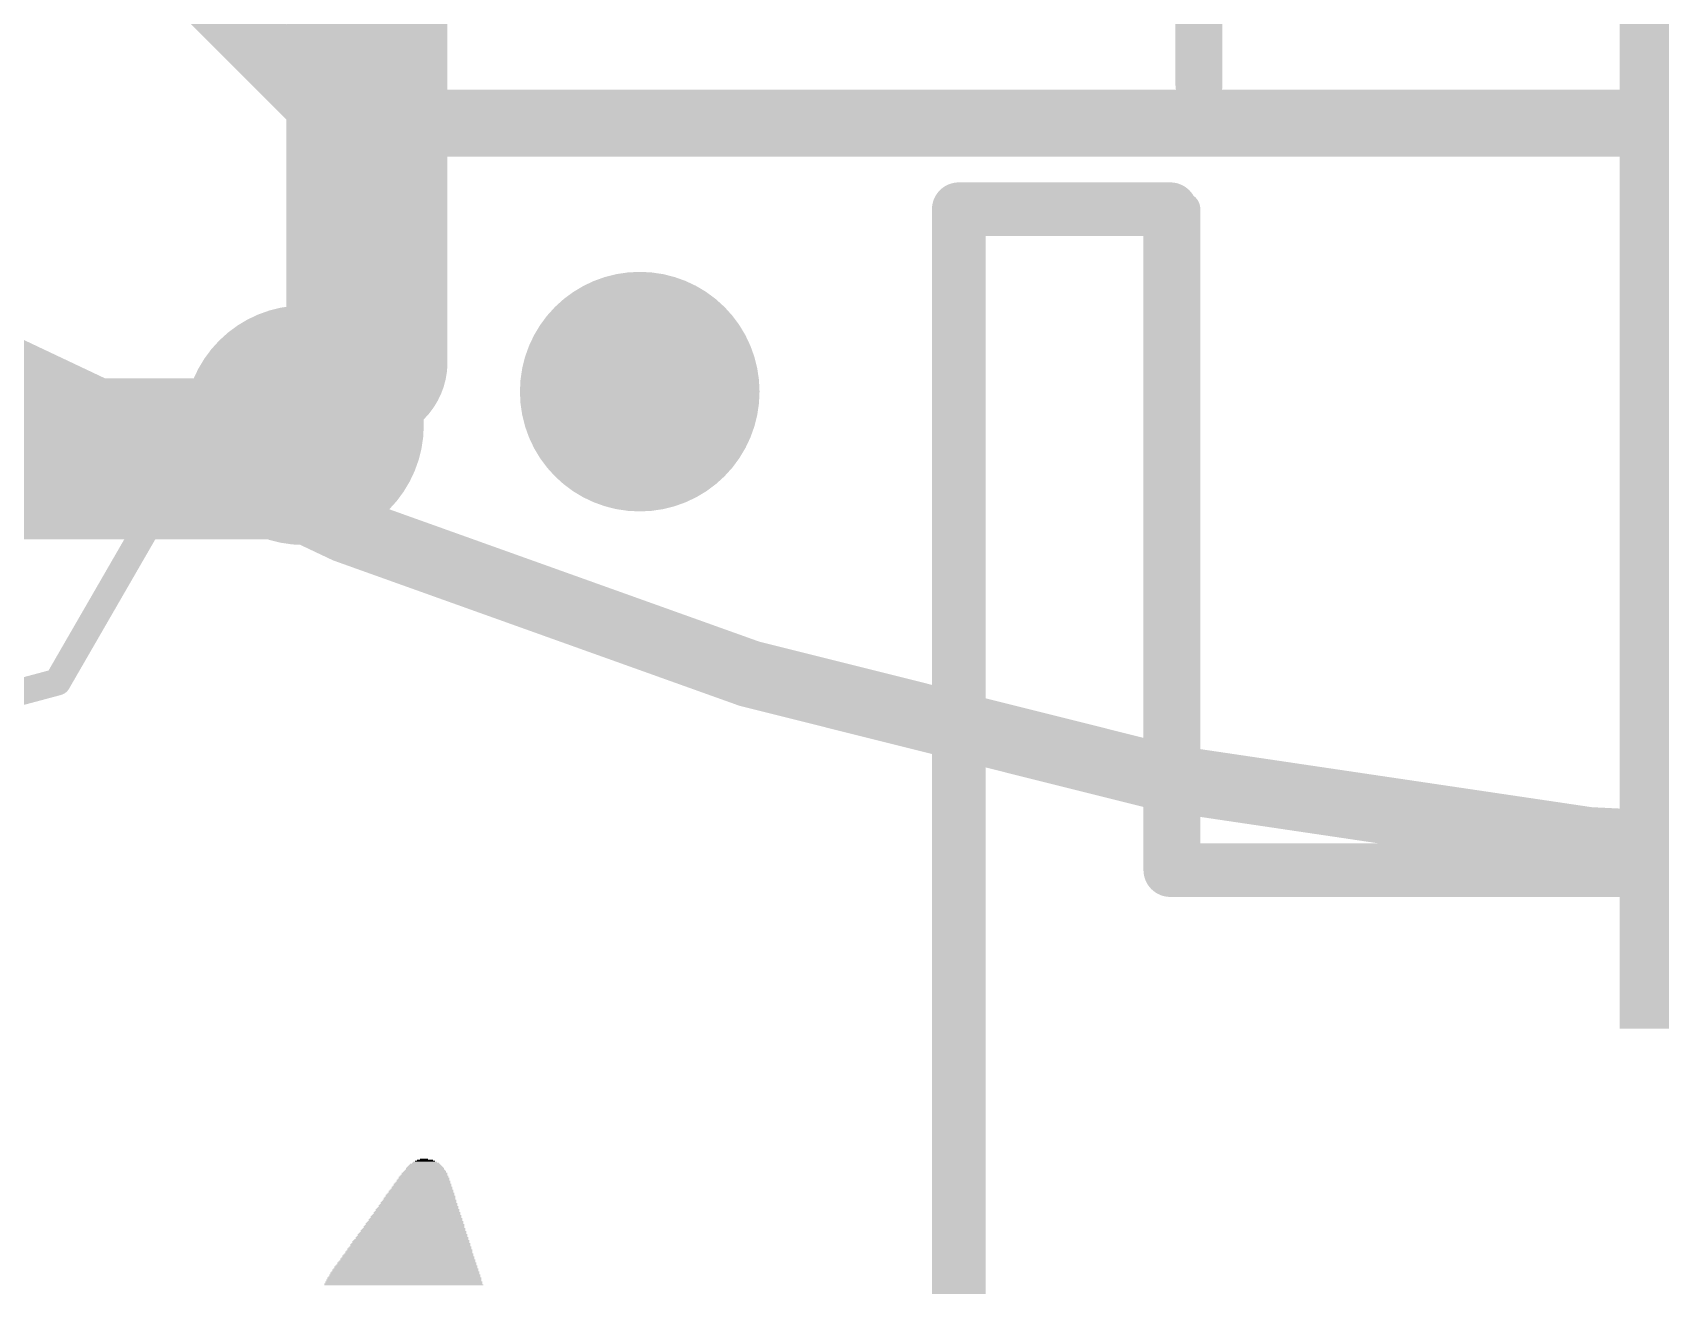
# Model space of a CAD drawing. Extents: x -22.4 to 22.3, y -22.2 to 22.2.
# Drawn here: x -7.5 to -1.35, y -18.11 to -13.37 of the extents above; entities that cross this region are included whole.
import ezdxf

# ---------------------------------------------------------------- set-up
doc = ezdxf.new("R2010")
doc.units = 0
for name, color, linetype in [('1', 12, 'CONTINUOUS'), ('16', 132, 'CONTINUOUS'), ('18', 110, 'CONTINUOUS'), ('20', 53, 'CONTINUOUS'), ('21', 53, 'CONTINUOUS'), ('51', 53, 'CONTINUOUS')]:
    doc.layers.add(name, color=color, linetype=linetype)

# ---------------------------------------------------------------- blocks, each defined once
blk = doc.blocks.new('RECT')
blk.add_solid([(-0.5, -0.5), (0.5, -0.5), (-0.5, 0.5), (0.5, 0.5)])
blk = doc.blocks.new('ROUNDV')
at = {"const_width": 0.5}
blk.add_lwpolyline([(0, -0.25, 1), (0, 0.25, 1), (0, -0.25)], format="xyb", dxfattribs=at)

msp = doc.modelspace()

# ---------------------------------------------------------------- linework, layer by layer
at = {"layer": '1'}
for points, const_width in [([(-16.51, 0, 0.4142), (0, -16.51)], 0.254), ([(-6.1312, -14.7288, 1), (-6.3468, -14.5132)], 0.3048), ([(-6.3914, -14.621, 1), (-6.0866, -14.621)], 0.3048), ([(-6.5848, -14.7512, 1), (-6.3692, -14.9668)], 0.3048)]:
    msp.add_lwpolyline(points, format="xyb", dxfattribs=dict(at, const_width=const_width))
at = {"layer": '1', "const_width": 0.6096}
for points in [[(-6.239, -14.621), (-6.239, -12.573)], [(-6.477, -14.859), (-6.239, -14.621)]]:
    msp.add_lwpolyline(points, dxfattribs=at)
at = {"layer": '16'}
for points, const_width in [([(-16.51, 0, 0.4142), (0, -16.51)], 0.254), ([(-6.35, -13.6525, 1), (-6.35, -13.7795)], 0.127), ([(-6.3949, -13.7609, 1), (-6.3051, -13.6711)], 0.127), ([(-6.3246, -14.859, 1), (-6.6294, -14.859)], 0.3048), ([(-6.477, -15.1384, 1), (-6.477, -14.8336)], 0.3048), ([(-6.6294, -14.986, 1), (-6.3246, -14.986)], 0.3048)]:
    msp.add_lwpolyline(points, format="xyb", dxfattribs=dict(at, const_width=const_width))
for points, const_width in [([(-6.35, -13.716), (-13.208, -6.858)], 0.254), ([(4.953, -13.716), (-6.35, -13.716)], 0.254), ([(-6.477, -14.986), (-6.477, -14.859)], 0.6096), ([(-7.874, -14.986), (-6.477, -14.986)], 0.6096)]:
    msp.add_lwpolyline(points, dxfattribs=dict(at, const_width=const_width))
at = {"layer": '20'}
msp.add_arc((0, 0), 22.225, 180, 270, dxfattribs=at)
at = {"layer": '21'}
for points, const_width in [([(-3.0916, -12.7414), (-3.0916, -13.5719)], 0.1778), ([(-4, -18.042), (-4, -14.042)], 0.127), ([(-4, -14.042), (-3.15, -14.042)], 0.127), ([(-3.15, -14.042), (-3.15, -16.542)], 0.127), ([(-3.15, -16.542), (-1.75, -16.542)], 0.127)]:
    msp.add_lwpolyline(points, dxfattribs=dict(at, const_width=const_width))
for points, const_width in [([(-3.1361, -13.5719, 1), (-3.0472, -13.5719)], 0.0889), ([(-4, -14.0102, 1), (-4, -14.0738)], 0.0635), ([(-3.9682, -14.042, 1), (-4.0317, -14.042)], 0.0635), ([(-3.1183, -14.042, 1), (-3.1818, -14.042)], 0.0635), ([(-3.15, -14.0738, 1), (-3.15, -14.0102)], 0.0635), ([(-3.15, -16.5103, 1), (-3.15, -16.5738)], 0.0635), ([(-1.75, -16.5738, 1), (-1.75, -16.5103)], 0.0635), ([(-3.1818, -16.542, 1), (-3.1183, -16.542)], 0.0635), ([(-4.0317, -18.042, 1), (-3.9682, -18.042)], 0.0635)]:
    msp.add_lwpolyline(points, format="xyb", dxfattribs=dict(at, const_width=const_width))
at = {"layer": '51'}
for points, const_width in [([(-4, -21.542), (-4, -14.042)], 0.2032), ([(-4, -14.042), (-3.2, -14.042)], 0.2032), ([(-3.2, -14.042), (-3.2, -16.542)], 0.2032), ([(-7.0913, -14.8892), (-7.5976, -14.5968)], 0.1016), ([(-7.0199, -15.1554), (-7.0913, -14.8892)], 0.1016), ([(-7.4097, -15.8306), (-7.0199, -15.1554)], 0.1016), ([(-7.676, -15.9019), (-7.4097, -15.8306)], 0.1016), ([(-3.2, -16.542), (3.2, -16.542)], 0.2032)]:
    msp.add_lwpolyline(points, dxfattribs=dict(at, const_width=const_width))
for points, const_width in [([(-3.9492, -14.042, 1), (-4.0508, -14.042)], 0.1016), ([(-4, -13.9912, 1), (-4, -14.0928)], 0.1016), ([(-3.1492, -14.042, 1), (-3.2508, -14.042)], 0.1016), ([(-3.2, -14.0928, 1), (-3.2, -13.9912)], 0.1016), ([(-7.0667, -14.8826, 1), (-7.1158, -14.8957)], 0.0508), ([(-7.104, -14.9112, 1), (-7.0786, -14.8672)], 0.0508), ([(-7.0445, -15.162, 1), (-6.9954, -15.1488)], 0.0508), ([(-6.9979, -15.1681, 1), (-7.0419, -15.1427)], 0.0508), ([(-7.4317, -15.8179, 1), (-7.3877, -15.8433)], 0.0508), ([(-7.4032, -15.8551, 1), (-7.4163, -15.806)], 0.0508), ([(-3.2, -16.4912, 1), (-3.2, -16.5928)], 0.1016), ([(-3.2508, -16.542, 1), (-3.1492, -16.542)], 0.1016)]:
    msp.add_lwpolyline(points, format="xyb", dxfattribs=dict(at, const_width=const_width))

# ---------------------------------------------------------------- block references
at = {"layer": '1', "yscale": 4.6, "rotation": 180}
msp.add_blockref('RECT', (-1, -14.842), dxfattribs=at)
at = {"layer": '18', "xscale": 0.9064, "yscale": 0.9064}
for p in [(-5.207, -14.732), (-5.207, -14.732), (-6.477, -14.859), (-6.477, -14.859)]:
    msp.add_blockref('ROUNDV', p, dxfattribs=at)
at = {"layer": '21'}
for p, xscale, yscale in [((-6.0192, -17.6695), 0.1448, 0.0038), ((-6.0192, -17.6733), 0.1448, 0.0038), ((-6.0192, -17.6657), 0.1371, 0.0038), ((-6.0192, -17.6619), 0.1295, 0.0038), ((-6.0192, -17.6581), 0.1219, 0.0038), ((-6.0192, -17.6543), 0.1143, 0.0038), ((-6.0173, -17.6505), 0.1029, 0.0038), ((-6.0192, -17.6467), 0.0915, 0.0039), ((-6.0192, -17.6428), 0.0762, 0.0038), ((-6.0192, -17.639), 0.0609, 0.0038), ((-6.023, -17.6352), 0.0305, 0.0038), ((-6.0287, -17.7305), 0.2172, 0.0038), ((-6.0287, -17.7343), 0.2172, 0.0038), ((-6.0287, -17.7267), 0.2096, 0.0038), ((-6.0268, -17.7229), 0.2058, 0.0039), ((-6.0268, -17.7152), 0.1981, 0.0038), ((-6.0249, -17.719), 0.2019, 0.0038), ((-6.0249, -17.7114), 0.1943, 0.0038), ((-6.0249, -17.7038), 0.1867, 0.0038), ((-6.023, -17.7076), 0.1905, 0.0038), ((-6.023, -17.7), 0.1829, 0.0038), ((-6.023, -17.6962), 0.1753, 0.0038), ((-6.0211, -17.6886), 0.1715, 0.0038), ((-6.0211, -17.6924), 0.1715, 0.0038), ((-6.0211, -17.6848), 0.1638, 0.0039), ((-6.0192, -17.6809), 0.16, 0.0038), ((-6.0192, -17.6771), 0.1524, 0.0038), ((-6.0421, -17.7952), 0.2819, 0.0038), ((-6.0402, -17.7914), 0.2781, 0.0038), ((-6.0402, -17.7838), 0.2705, 0.0038), ((-6.0402, -17.7876), 0.2705, 0.0038), ((-6.0383, -17.78), 0.2667, 0.0038), ((-6.0364, -17.7762), 0.2629, 0.0038), ((-6.0383, -17.7724), 0.2591, 0.0038), ((-6.0363, -17.7686), 0.2552, 0.0038), ((-6.0344, -17.7648), 0.2514, 0.0038), ((-6.0344, -17.7571), 0.2438, 0.0038), ((-6.0344, -17.761), 0.2438, 0.0039), ((-6.0325, -17.7533), 0.24, 0.0038), ((-6.0325, -17.7495), 0.2324, 0.0038), ((-6.0306, -17.7419), 0.2286, 0.0038), ((-6.0306, -17.7457), 0.2286, 0.0038), ((-6.0306, -17.7381), 0.221, 0.0038), ((-6.0535, -17.8524), 0.3429, 0.0038), ((-6.0535, -17.8562), 0.3429, 0.0038), ((-6.0516, -17.8486), 0.3391, 0.0038), ((-6.0516, -17.8448), 0.3315, 0.0038), ((-6.0497, -17.8372), 0.3277, 0.0039), ((-6.0497, -17.841), 0.3277, 0.0038), ((-6.0497, -17.8333), 0.3201, 0.0038), ((-6.0478, -17.8257), 0.3163, 0.0038), ((-6.0478, -17.8295), 0.3163, 0.0038), ((-6.0477, -17.8219), 0.3086, 0.0038), ((-6.0458, -17.8181), 0.3048, 0.0038), ((-6.0458, -17.8105), 0.2972, 0.0038), ((-6.0439, -17.8143), 0.301, 0.0038), ((-6.0439, -17.8067), 0.2934, 0.0038), ((-6.044, -17.7991), 0.2857, 0.0039), ((-6.042, -17.8029), 0.2896, 0.0038), ((-6.0668, -17.9172), 0.4076, 0.0038), ((-6.0649, -17.9134), 0.4038, 0.0039), ((-6.0649, -17.9057), 0.3962, 0.0038), ((-6.063, -17.9095), 0.4, 0.0038), ((-6.063, -17.9019), 0.3924, 0.0038), ((-6.0611, -17.8981), 0.3886, 0.0038), ((-6.0611, -17.8905), 0.381, 0.0038), ((-6.0611, -17.8943), 0.381, 0.0038), ((-6.0592, -17.8867), 0.3772, 0.0038), ((-6.0592, -17.8791), 0.3696, 0.0038), ((-6.0573, -17.8829), 0.3734, 0.0038), ((-6.0573, -17.8753), 0.3657, 0.0039), ((-6.0554, -17.8714), 0.3619, 0.0038), ((-6.0554, -17.8638), 0.3543, 0.0038), ((-6.0554, -17.8676), 0.3543, 0.0038), ((-6.0535, -17.86), 0.3505, 0.0038), ((-6.0782, -17.9819), 0.4762, 0.0038), ((-6.0782, -17.9743), 0.4686, 0.0038), ((-6.0763, -17.9781), 0.4724, 0.0038), ((-6.0763, -17.9705), 0.4648, 0.0038), ((-6.0744, -17.9667), 0.461, 0.0038), ((-6.0744, -17.9591), 0.4534, 0.0038), ((-6.0744, -17.9629), 0.4534, 0.0038), ((-6.0725, -17.9553), 0.4496, 0.0038), ((-6.0725, -17.9476), 0.442, 0.0038), ((-6.0725, -17.9515), 0.442, 0.0039), ((-6.0706, -17.9438), 0.4382, 0.0038), ((-6.0706, -17.94), 0.4306, 0.0038), ((-6.0687, -17.9324), 0.4268, 0.0038), ((-6.0687, -17.9362), 0.4268, 0.0038), ((-6.0686, -17.9286), 0.4191, 0.0038), ((-6.0667, -17.921), 0.4153, 0.0038), ((-6.0667, -17.9248), 0.4153, 0.0038), ((-6.0916, -18.0429), 0.5411, 0.0038), ((-6.0897, -18.0391), 0.5373, 0.0038), ((-6.0897, -18.0353), 0.5295, 0.0038), ((-6.0878, -18.0277), 0.5257, 0.0039), ((-6.0878, -18.0315), 0.5257, 0.0038), ((-6.0878, -18.0238), 0.5181, 0.0038), ((-6.0859, -18.02), 0.5143, 0.0038), ((-6.0859, -18.0124), 0.5067, 0.0038), ((-6.084, -18.0162), 0.5105, 0.0038), ((-6.084, -18.0086), 0.5029, 0.0038), ((-6.084, -18.001), 0.4953, 0.0038), ((-6.0821, -18.0048), 0.4991, 0.0038), ((-6.0821, -17.9972), 0.4915, 0.0038), ((-6.0802, -17.9934), 0.4877, 0.0038), ((-6.0802, -17.9857), 0.4801, 0.0038), ((-6.0802, -17.9896), 0.4801, 0.0039), ((-6.0992, -18.1), 0.5944, 0.0038), ((-6.0992, -18.1039), 0.5944, 0.0039), ((-6.0991, -18.0924), 0.5867, 0.0038), ((-6.0991, -18.0962), 0.5867, 0.0038), ((-6.0973, -18.0848), 0.5829, 0.0038), ((-6.0973, -18.0886), 0.5829, 0.0038), ((-6.0973, -18.081), 0.5753, 0.0038), ((-6.0954, -18.0734), 0.5715, 0.0038), ((-6.0954, -18.0772), 0.5715, 0.0038), ((-6.0954, -18.0658), 0.5639, 0.0039), ((-6.0954, -18.0696), 0.5639, 0.0038), ((-6.0935, -18.0619), 0.5601, 0.0038), ((-6.0935, -18.0543), 0.5525, 0.0038), ((-6.0935, -18.0581), 0.5525, 0.0038), ((-6.0916, -18.0505), 0.5487, 0.0038), ((-6.0916, -18.0467), 0.5411, 0.0038), ((-6.1011, -18.1077), 0.5982, 0.0038), ((-6.0992, -18.1115), 0.602, 0.0038)]:
    msp.add_blockref('RECT', p, dxfattribs=dict(at, xscale=xscale, yscale=yscale))

doc.saveas('drawing.dxf')
